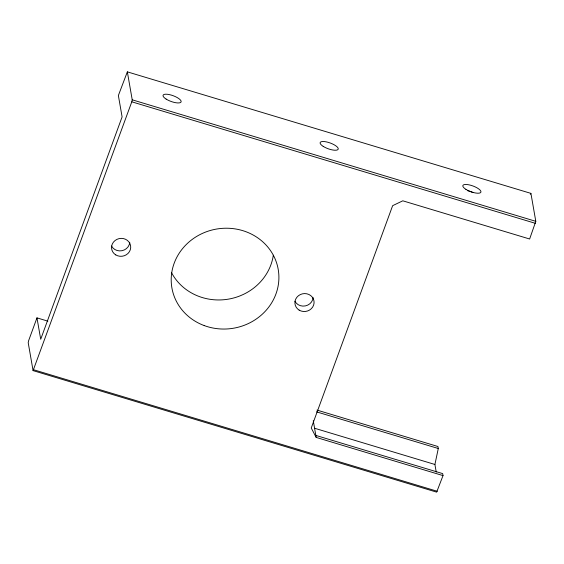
<?xml version="1.0" encoding="UTF-8"?>
<svg xmlns="http://www.w3.org/2000/svg" width="564" height="564" viewBox="0 0 564 564"><rect width="100%" height="100%" fill="white"/><g stroke="black" fill="none" stroke-linecap="round" stroke-linejoin="round"><path stroke-width="0.85" d="M33.079 370.618L131.8 101.809L132.223 99.814L127.344 71.861L530.921 193.381L535.8 221.328L529.638 239.002L402.802 200.812L392.643 205.663L311.243 428.013L316.185 437.417L443.015 475.6L436.656 492.139L33.079 370.618L28.2 342.672L28.623 340.677L36.97 317.87L47.877 321.156M436.233 472.04L434.914 464.475L438.291 448.507L437.939 446.512L316.989 410.091M127.344 71.861L118.37 95.52L122.106 116.91L40.707 339.26L36.97 317.87M530.301 194.235L530.921 193.381M132.223 99.814L535.8 221.328M131.8 101.809L535.377 223.323M316.496 411.84L438.291 448.507M314.797 428.309L434.914 464.475M315.833 435.415L442.669 473.605L443.015 475.6M33.699 369.765L437.276 491.279M313.267 420.709L316.185 437.417M129.748 242.344A9.609 8.953 -9.9 0 1 122 250.698A9.609 8.953 -9.9 0 1 111.559 246.045M313.119 297.559A9.609 8.953 -9.9 0 1 305.371 305.907A9.609 8.953 -9.9 0 1 294.93 301.254M273.328 255.203A53.961 50.309 -9.9 0 1 243.528 294.345L240.313 295.762A53.961 50.309 -9.9 0 1 171.541 272.673M467.634 190.702A9.609 3.06 20.1 0 1 473.09 192.599M115.761 254.9A9.609 8.953 -9.9 0 0 130.693 247.765A9.609 8.953 -9.9 0 0 116.931 239.369A9.609 8.953 -9.9 0 0 115.761 254.9M204.175 325.562A53.961 50.309 -9.9 0 0 278.482 271.136A53.961 50.309 -9.9 0 0 192.493 239.207A53.961 50.309 -9.9 0 0 204.175 325.562M299.132 310.108A9.609 8.953 -9.9 0 0 314.063 302.981A9.609 8.953 -9.9 0 0 300.302 294.577A9.609 8.953 -9.9 0 0 299.132 310.108M323.193 146.365A9.609 3.06 20.1 0 0 338.083 149.397A9.609 3.06 20.1 0 0 326.253 141.86A9.609 3.06 20.1 0 0 323.193 146.365M166.105 99.067A9.609 3.06 20.1 0 0 180.995 102.098A9.609 3.06 20.1 0 0 169.165 94.562A9.609 3.06 20.1 0 0 166.105 99.067M465.899 189.335A9.609 3.06 20.1 0 0 480.796 192.366A9.609 3.06 20.1 0 0 468.966 184.83A9.609 3.06 20.1 0 0 465.899 189.335"/></g></svg>
